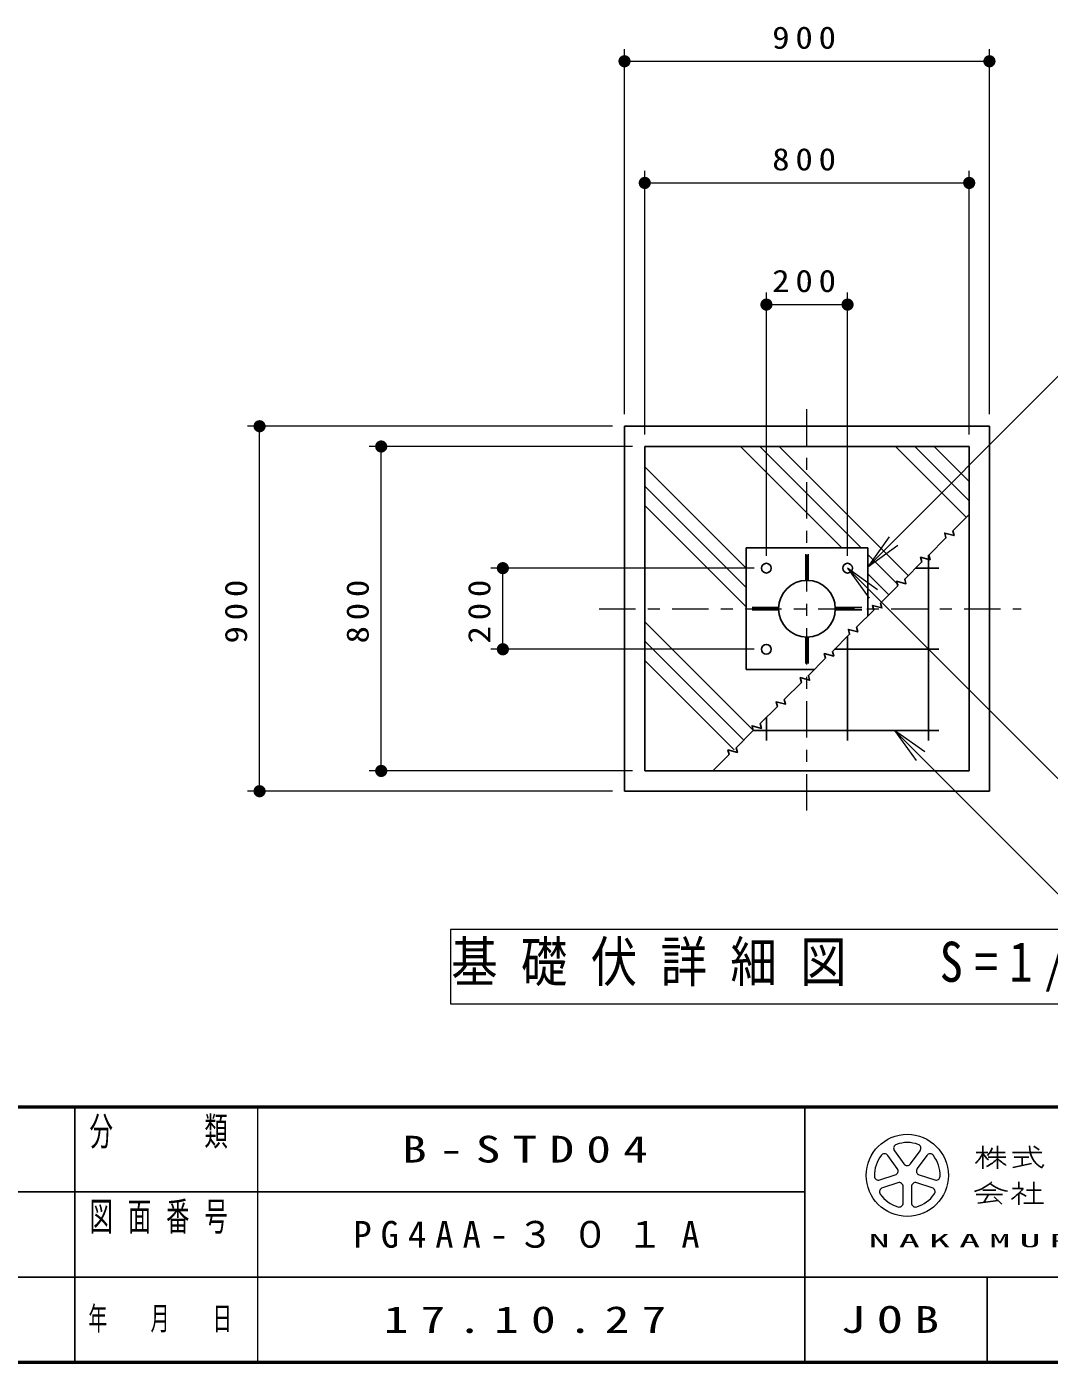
# Model space of a CAD drawing. Units: millimetres on the paper, with parts at other scales. Extents: x -365 to 143, y 0 to 257.
# Drawn here: x -134 to -49.9, y 0 to 109.8 of the extents above; entities that cross this region are included whole.
import ezdxf

# ---------------------------------------------------------------- set-up
doc = ezdxf.new("R2010")
doc.units = ezdxf.units.MM
doc.linetypes.add('USER2', pattern=[6, 3, -1, 1, -1])
doc.layers.add('LY_1', color=7, linetype='Continuous', lineweight=25)
doc.layers.add('LY_2', color=7, linetype='Continuous', lineweight=13)
doc.styles.add('ＭＳ ゴシック', font='')
doc.styles.get('ＭＳ ゴシック').set_extended_font_data('MS Gothic')

# ---------------------------------------------------------------- blocks, each defined once
blk = doc.blocks.new('open_arrow')
at = {"color": 0, "linetype": 'Continuous', "lineweight": -2}
blk.add_lwpolyline([(7.5, 1.25), (0, 0), (7.5, -1.25)], dxfattribs=at)
blk = doc.blocks.new('filled_dot')
at = {"color": 0, "linetype": 'Continuous', "lineweight": -2, "const_width": 1.25}
blk.add_lwpolyline([(-0.625, 0, 1), (0.625, 0, 1)], format="xyb", close=True, dxfattribs=at)

msp = doc.modelspace()

# ---------------------------------------------------------------- linework, layer by layer
at = {"layer": 'LY_1', "lineweight": 13}
for p, q in [((-84.817, 77.944), (-84.817, 107.944)), ((-54.817, 77.944), (-54.817, 107.944)), ((-84.817, 106.944), (-54.817, 106.944)), ((-83.15, 76.277), (-83.15, 97.944)), ((-56.483, 76.277), (-56.483, 97.944)), ((-83.15, 96.944), (-56.483, 96.944)), ((-73.15, 66.277), (-73.15, 87.944)), ((-66.483, 66.277), (-66.483, 87.944)), ((-73.15, 86.944), (-66.483, 86.944)), ((-64.824, 65.386), (-48.8, 81.41)), ((-85.817, 76.944), (-115.817, 76.944)), ((-114.817, 46.944), (-114.817, 76.944)), ((-84.15, 75.277), (-105.817, 75.277)), ((-104.817, 48.61), (-104.817, 75.277)), ((-75.277, 75.277), (-69.817, 69.817)), ((-73.686, 75.277), (-69.817, 71.408)), ((-72.095, 75.277), (-69.817, 72.999)), ((-62.549, 75.277), (-56.716, 69.444)), ((-60.958, 75.277), (-56.483, 70.802)), ((-59.367, 75.277), (-56.483, 72.393)), ((-83.15, 73.604), (-74.817, 65.271)), ((-69.817, 72.999), (-61.489, 64.671)), ((-83.15, 72.013), (-74.817, 63.68)), ((-69.817, 71.408), (-65.353, 66.944)), ((-83.15, 70.422), (-74.817, 62.089)), ((-69.817, 69.817), (-66.944, 66.944)), ((-64.817, 66.408), (-62.285, 63.876)), ((-74.15, 65.277), (-95.817, 65.277)), ((-94.817, 58.61), (-94.817, 65.277)), ((-66.483, 65.277), (-48.388, 47.182)), ((-64.817, 64.817), (-63.08, 63.08)), ((-83.15, 60.876), (-74.217, 51.943)), ((-83.15, 59.285), (-75.013, 51.148)), ((-74.15, 58.61), (-95.817, 58.61)), ((-83.15, 57.694), (-75.808, 50.352)), ((-62.615, 51.944), (-48.388, 37.717)), ((-84.15, 48.61), (-105.817, 48.61)), ((-85.817, 46.944), (-115.817, 46.944)), ((-99.113, 35.569), (-99.113, 29.476)), ((-40.52, 35.569), (-99.113, 35.569)), ((-99.113, 29.476), (-40.52, 29.476))]:
    msp.add_line(p, q, dxfattribs=at)
at = {"layer": 'LY_1', "linetype": 'USER2', "lineweight": 13}
for p, q in [((-69.817, 45.355), (-69.817, 78.765)), ((-86.9, 61.944), (-52.205, 61.944))]:
    msp.add_line(p, q, dxfattribs=at)
at = {"layer": 'LY_1'}
for p, q in [((-84.817, 76.944), (-54.817, 76.944)), ((-84.817, 46.944), (-84.817, 76.944)), ((-54.817, 76.944), (-54.817, 46.944)), ((-83.15, 75.277), (-56.483, 75.277)), ((-83.15, 48.61), (-83.15, 75.277)), ((-56.483, 75.277), (-56.483, 48.61)), ((-74.817, 66.944), (-64.817, 66.944)), ((-74.817, 56.944), (-74.817, 66.944)), ((-69.917, 66.441), (-69.917, 64.272)), ((-69.717, 66.441), (-69.717, 64.272)), ((-64.817, 61.344), (-64.817, 66.944)), ((-59.817, 51.11), (-59.817, 66.344)), ((-60.883, 65.277), (-58.983, 65.277)), ((-74.314, 62.044), (-72.145, 62.044)), ((-74.314, 61.844), (-72.145, 61.844)), ((-65.32, 62.044), (-67.489, 62.044)), ((-65.32, 61.844), (-67.489, 61.844)), ((-69.917, 57.447), (-69.917, 59.616)), ((-69.717, 57.447), (-69.717, 59.616)), ((-66.483, 51.11), (-66.483, 59.677)), ((-67.55, 58.61), (-58.983, 58.61)), ((-74.817, 56.944), (-69.217, 56.944)), ((-73.15, 51.11), (-73.15, 53.01)), ((-74.217, 51.944), (-58.983, 51.944)), ((-56.483, 48.61), (-83.15, 48.61)), ((-54.817, 46.944), (-84.817, 46.944))]:
    msp.add_line(p, q, dxfattribs=at)
msp.add_lwpolyline([(-77.55, 48.61), (-76.209, 49.951), (-76.313, 50.338), (-75.54, 50.131), (-75.644, 50.517), (-74.229, 51.931), (-74.333, 52.318), (-73.56, 52.111), (-73.664, 52.497), (-72.249, 53.911), (-72.353, 54.298), (-71.58, 54.09), (-71.684, 54.477), (-70.269, 55.891), (-70.373, 56.277), (-69.6, 56.07), (-69.704, 56.457), (-68.29, 57.871), (-68.393, 58.257), (-67.62, 58.05), (-67.724, 58.437), (-66.31, 59.851), (-66.413, 60.237), (-65.64, 60.03), (-65.744, 60.417), (-64.33, 61.831), (-64.433, 62.217), (-63.661, 62.01), (-63.764, 62.396), (-62.35, 63.811), (-62.453, 64.197), (-61.681, 63.99), (-61.784, 64.376), (-60.37, 65.791), (-60.474, 66.177), (-59.701, 65.97), (-59.804, 66.356), (-58.39, 67.77), (-58.494, 68.157), (-57.721, 67.95), (-57.824, 68.336), (-56.483, 69.677)], dxfattribs=at)
for centre, radius in [((-73.15, 65.277), 0.4), ((-66.483, 65.277), 0.4), ((-69.817, 61.944), 2.33), ((-73.15, 58.61), 0.4)]:
    msp.add_circle(centre, radius, dxfattribs=at)
at = {"layer": 'LY_2', "lineweight": 50}
for p, q in [((-365, 21), (0, 21)), ((-365, 0), (0, 0))]:
    msp.add_line(p, q, dxfattribs=at)
at = {"layer": 'LY_2', "lineweight": 25}
for p, q in [((-130, 21), (-130, 0)), ((-70, 21), (-70, 0)), ((-55.361, 17.793), (-55.361, 15.903)), ((-54.146, 17.793), (-54.146, 15.903)), ((-50.719, 17.467), (-51.16, 17.761)), ((-55.901, 17.253), (-54.956, 17.253)), ((-54.915, 16.848), (-53.471, 16.848)), ((-54.769, 17.253), (-53.525, 17.253)), ((-52.931, 17.253), (-50.501, 17.253)), ((-52.796, 16.848), (-51.581, 16.848)), ((-52.121, 16.848), (-52.121, 16.173)), ((-52.889, 16.02), (-51.353, 16.327)), ((-52.931, 14.283), (-52.051, 14.283)), ((-52.391, 14.823), (-52.391, 14.283)), ((-51.176, 14.823), (-51.176, 13.068)), ((-182.5, 14), (-70, 14)), ((-55.901, 13.784), (-53.741, 13.784)), ((-55.765, 13.067), (-54.113, 13.304)), ((-55.361, 14.148), (-54.281, 14.148)), ((-54.899, 13.784), (-55.289, 13.136)), ((-54.416, 13.607), (-53.81, 13.001)), ((-52.391, 13.91), (-52.391, 12.933)), ((-52.34, 13.96), (-51.796, 13.646)), ((-51.783, 14.148), (-50.568, 14.148)), ((-51.986, 13.068), (-50.366, 13.068)), ((-237.5, 7), (0, 7)), ((-55, 7), (-55, 0))]:
    msp.add_line(p, q, dxfattribs=at)
at = {"layer": 'LY_2'}
for p, q in [((-115, 21), (-115, 0)), ((-62.39, 15.917), (-63.175, 16.997)), ((-62.629, 17.393), (-61.844, 16.313)), ((-61.298, 16.313), (-60.513, 17.393)), ((-59.967, 16.997), (-60.752, 15.917)), ((-63.828, 14.985), (-62.559, 15.397)), ((-60.583, 15.397), (-59.313, 14.985)), ((-62.35, 14.755), (-63.62, 14.343)), ((-61.908, 13.099), (-61.908, 14.434)), ((-61.233, 14.434), (-61.233, 13.099)), ((-59.522, 14.343), (-60.792, 14.755))]:
    msp.add_line(p, q, dxfattribs=at)
msp.add_circle((-61.571, 15.363), 3.375, dxfattribs=at)
for centre, radius, start, end in [((-62.356, 17.592), 0.338, 109.39847, 215.99997), ((-61.571, 15.363), 2.7, 70.60155, 109.39847), ((-60.786, 17.592), 0.338, 324, 70.60155), ((-61.571, 15.363), 2.7, 142.60154, 181.39846), ((-63.448, 16.798), 0.338, 35.99999, 142.60154), ((-59.694, 16.798), 0.338, 37.39846, 143.99995), ((-61.571, 15.363), 2.7, 358.60155, 37.39847), ((-62.663, 15.718), 0.338, 287.99998, 35.99999), ((-61.571, 16.512), 0.338, 215.99998, 324), ((-60.479, 15.718), 0.338, 143.99996, 251.99999), ((-63.933, 15.306), 0.338, 181.39848, 287.99997), ((-63.516, 14.022), 0.338, 107.99999, 214.60154), ((-62.246, 14.434), 0.338, 359.99997, 107.99999), ((-60.896, 14.434), 0.338, 71.99997, 179.99999), ((-59.626, 14.022), 0.338, 325.39847, 71.99996), ((-59.209, 15.306), 0.338, 252.00001, 358.60156), ((-61.571, 15.363), 2.7, 214.60156, 253.39848), ((-61.571, 15.363), 2.7, 286.60155, 325.39847), ((-62.246, 13.099), 0.338, 253.39847, 359.99997), ((-60.896, 13.099), 0.338, 179.99999, 286.60154)]:
    msp.add_arc(centre, radius, start, end, dxfattribs=at)
at = {"layer": 'LY_2', "lineweight": 25}
for centre, radius, start, end in [((-56.002, 18.047), 1.467, 313.72108, 343.54317), ((-49.563, 17.694), 1.953, 177.09472, 240.51891), ((-57.466, 18.084), 2.285, 311.36185, 337.13638), ((-53.383, 18.427), 2.345, 212.50346, 230.00631), ((-56.374, 18.818), 3.034, 295.86917, 317.23867), ((-51.918, 18.818), 3.034, 222.76131, 240.10806), ((-51.54, 16.805), 1.299, 321.42112, 334.8249), ((-56.898, 17.257), 3.32, 285.11261, 313.40619), ((-52.77, 17.194), 3.192, 231.17281, 259.75506), ((-55.66, 17.226), 4.657, 304.87257, 320.80411)]:
    msp.add_arc(centre, radius, start, end, dxfattribs=at)

# ---------------------------------------------------------------- block references
at = {"layer": 'LY_1', "lineweight": 13, "xscale": 0.4, "yscale": 0.4}
for p in [(-84.817, 106.944), (-83.15, 96.944), (-73.15, 86.944)]:
    msp.add_blockref('filled_dot', p, dxfattribs=at)
for name, p, rotation in [('filled_dot', (-54.817, 106.944), 180), ('filled_dot', (-56.483, 96.944), 180), ('filled_dot', (-66.483, 86.944), 180), ('filled_dot', (-114.817, 76.944), 270), ('filled_dot', (-104.817, 75.277), 270), ('open_arrow', (-64.824, 65.386), 45), ('filled_dot', (-94.817, 65.277), 270), ('open_arrow', (-66.483, 65.277), 315), ('filled_dot', (-94.817, 58.61), 90), ('open_arrow', (-62.615, 51.944), 315), ('filled_dot', (-104.817, 48.61), 90), ('filled_dot', (-114.817, 46.944), 90)]:
    msp.add_blockref(name, p, dxfattribs=dict(at, rotation=rotation))

# ---------------------------------------------------------------- texts
at = {"layer": 'LY_1', "style": 'ＭＳ ゴシック'}
for s, insert, char_height, attachment_point in [('\\T1.33;\\W1.15;900', (-69.817, 107.944), 1.833, 8), ('\\T1.33;\\W1.15;800', (-69.817, 97.944), 1.833, 8), ('\\T1.33;\\W1.15;200', (-69.817, 87.944), 1.833, 8), ('\\T1.5;\\W0.85;基礎伏詳細図\u3000S=1/30', (-99.067, 32.522), 3.299, 4), ('\\T1.5;\\W1.35;B-STD04', (-92.5, 17.5), 2.199, 5), ('\\T1.5;PG4AA-３０１A', (-92.5, 10.5), 2.199, 5), ('\\T1.5;\\W1.35;17.10.27', (-92.5, 3.5), 2.199, 5)]:
    msp.add_mtext(s, dxfattribs=dict(at, insert=insert, char_height=char_height, attachment_point=attachment_point))
at = {"layer": 'LY_1', "char_height": 1.833, "attachment_point": 8, "rotation": 90, "style": 'ＭＳ ゴシック'}
for s, insert in [('\\T1.33;\\W1.15;900', (-115.817, 61.944)), ('\\T1.33;\\W1.15;800', (-105.817, 61.944)), ('\\T1.33;\\W1.15;200', (-95.817, 61.944))]:
    msp.add_mtext(s, dxfattribs=dict(at, insert=insert))
at = {"layer": 'LY_2', "color": 4, "style": 'ＭＳ ゴシック'}
for s, insert, char_height, attachment_point in [('\\T1.64;\\W0.6;分\u3000\u3000類', (-122.5, 20.167), 2.346, 2), ('\\T1.64;\\W0.6;図面番号', (-122.5, 13.167), 2.346, 2), ('\\T1.44;\\W2.3;NAKAMURA\\~MFG.CORPORATION', (-35, 10), 1.1, 5), ('\\T1.64;\\W0.6;年\u3000月\u3000日', (-122.5, 3.5), 1.906, 5), ('\\T1.5;\\W1.35;JOB', (-62.5, 3.5), 2.199, 5)]:
    msp.add_mtext(s, dxfattribs=dict(at, insert=insert, char_height=char_height, attachment_point=attachment_point))

doc.saveas('drawing.dxf')
